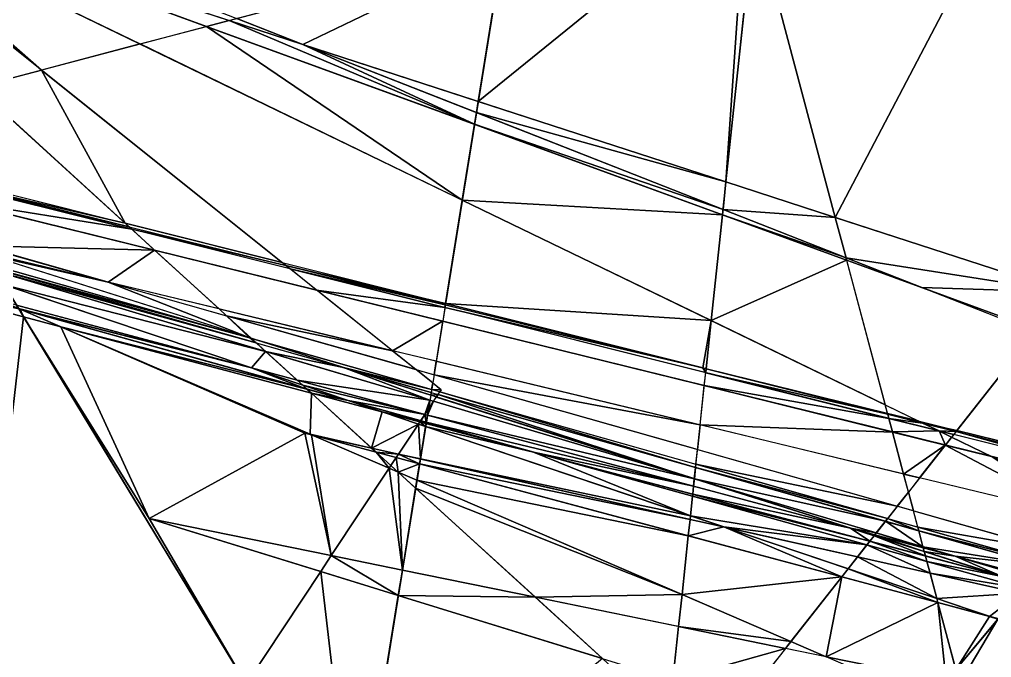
# Model space of a CAD drawing. Header units: metres. Extents: x -225 to 770, y -544 to 564.
# Drawn here: x 54.4 to 162.9, y 329.7 to 401 of the extents above; entities that cross this region are included whole.
import ezdxf

# ---------------------------------------------------------------- set-up
doc = ezdxf.new("R2010")
doc.units = ezdxf.units.M

msp = doc.modelspace()

# ---------------------------------------------------------------- linework, layer by layer
for p, q in [((58.252808, -322.34137, -684.2856), (148.39948, 525.4025, -1092.1235)), ((272.09955, 498.95178, -1138.7997), (-225.2786, -133.69386, -632.49695)), ((119.34433, 476.88977, -1057.5647), (17.123169, -155.5869, -736.8717)), ((388.77362, -535.27014, -747.6679), (119.34433, 476.88977, -1057.5647)), ((326.06714, 466.47064, -1150.1343), (28.200867, 387.7458, -976.3353)), ((249.52759, 436.53705, -1101.2909), (-201.80836, -101.81976, -657.25964)), ((32.129852, 419.3811, -991.81995), (760.3008, 133.12076, -1210.292)), ((101.47748, 359.64325, -998.62396), (30.675568, 416.25635, -989.7898)), ((30.675568, 416.25635, -989.7898), (730.02356, 77.34354, -1172.0273)), ((731.95435, 188.18149, -1220.7225), (38.14865, 413.7586, -992.2217)), ((38.14865, 413.7586, -992.2217), (765.15857, 148.19702, -1219.0732)), ((31.867126, 409.53918, -987.4531), (618.36743, -125.45459, -1032.1637)), ((32.099304, 405.39948, -985.7773), (504.43823, -374.8846, -871.1271)), ((757.08057, 205.05893, -1239.7969), (18.314148, 389.6963, -972.5342)), ((18.314148, 389.6963, -972.5342), (754.4347, 208.65134, -1240.1035)), ((28.200867, 387.7458, -976.3353), (757.08057, 205.05893, -1239.7969)), ((761.18066, 204.59119, -1241.5203), (29.160217, 385.1684, -975.6745)), ((29.160217, 385.1684, -975.6745), (755.39404, 206.07397, -1239.4426)), ((758.76697, 204.04391, -1240.151), (15.405579, 383.44684, -968.47406)), ((15.405579, 383.44684, -968.47406), (732.4187, 179.90198, -1217.3708)), ((760.3008, 133.12076, -1210.292), (21.19217, 381.9641, -970.55176)), ((21.19217, 381.9641, -970.55176), (730.46954, 171.07516, -1212.6499)), ((765.15857, 148.19702, -1219.0732), (27.705933, 382.0437, -973.6444)), ((27.705933, 382.0437, -973.6444), (738.9325, 179.98157, -1220.4635)), ((730.02356, 77.34354, -1172.0273), (26.97879, 380.48132, -972.6294)), ((26.97879, 380.48132, -972.6294), (736.51886, 179.43427, -1219.0942)), ((732.4187, 179.90198, -1217.3708), (21.424377, 377.82434, -968.87585)), ((21.424377, 377.82434, -968.87585), (733.64087, 187.16644, -1221.0768)), ((19.010742, 377.27704, -967.5066), (731.95435, 188.18149, -1220.7225)), ((-225.2786, -133.69386, -632.49695), (101.47748, 359.64325, -998.62396)), ((738.9325, 179.98157, -1220.4635), (86.268555, 354.79694, -989.39343)), ((86.268555, 354.79694, -989.39343), (758.76697, 204.04391, -1240.151)), ((762.8671, 203.57614, -1241.8745), (68.878204, 345.26355, -977.11786)), ((68.878204, 345.26355, -977.11786), (710.635, 147.01282, -1192.9624))]:
    msp.add_line(p, q)
for points in [[(169.6839, 425.13916, -1058.8878), (145.43466, 378.8767, -1027.5557), (136.41962, 412.74335, -1037.9248), (136.41972, 412.74344, -1037.9247)], [(145.43466, 378.8767, -1027.5557), (169.6839, 425.13916, -1058.8878), (171.12991, 370.5224, -1036.0183), (171.13002, 370.5225, -1036.0182)], [(105.5968, 391.82916, -1014.4353), (135.52325, 416.11066, -1038.9558), (133.23996, 382.84155, -1023.5395), (133.24007, 382.84164, -1023.53937)], [(135.52325, 416.11066, -1038.9558), (105.5968, 391.82916, -1014.4353), (108.3609, 408.93176, -1023.1071), (108.361, 408.93185, -1023.107)], [(136.41962, 412.74335, -1037.9248), (133.23996, 382.84155, -1023.5395), (135.52325, 416.11066, -1038.9558), (135.52336, 416.11075, -1038.9557)], [(56.85907, 395.32, -993.0568), (35.080505, 412.73413, -990.3395), (36.018738, 413.66693, -991.1821), (36.018837, 413.66702, -991.182)], [(56.85907, 395.32, -993.0568), (36.018738, 413.66693, -991.1821), (67.871704, 398.23065, -999.4824), (67.8718, 398.23074, -999.4823)], [(77.820526, 400.86005, -1005.2874), (75.29056, 400.1914, -1003.8112), (38.14865, 413.7586, -992.2217), (38.14875, 413.7587, -992.22156)], [(133.23996, 382.84155, -1023.5395), (136.41962, 412.74335, -1037.9248), (145.43466, 378.8767, -1027.5557), (145.43477, 378.8768, -1027.5555)], [(108.3609, 408.93176, -1023.1071), (86.04199, 398.187, -1007.9951), (78.67078, 401.08478, -1005.7835), (78.670876, 401.08487, -1005.7834)], [(86.04199, 398.187, -1007.9951), (108.3609, 408.93176, -1023.1071), (105.5968, 391.82916, -1014.4353), (105.5969, 391.82925, -1014.4352)], [(105.18353, 389.27216, -1013.1388), (75.29056, 400.1914, -1003.8112), (77.820526, 400.86005, -1005.2874), (77.820625, 400.86014, -1005.2873)], [(77.820526, 400.86005, -1005.2874), (78.67078, 401.08478, -1005.7835), (86.04199, 398.187, -1007.9951), (86.04209, 398.1871, -1007.995)], [(105.18353, 389.27216, -1013.1388), (77.820526, 400.86005, -1005.2874), (86.04199, 398.187, -1007.9951), (86.04209, 398.1871, -1007.995)], [(75.29056, 400.1914, -1003.8112), (103.8161, 380.81158, -1008.84894), (67.871704, 398.23065, -999.4824), (67.8718, 398.23074, -999.4823)], [(105.18353, 389.27216, -1013.1388), (103.8161, 380.81158, -1008.84894), (75.29056, 400.1914, -1003.8112), (75.29066, 400.1915, -1003.8111)], [(86.04199, 398.187, -1007.9951), (105.5968, 391.82916, -1014.4353), (105.394745, 390.57898, -1013.80145), (105.394844, 390.57907, -1013.80133)], [(105.18353, 389.27216, -1013.1388), (86.04199, 398.187, -1007.9951), (105.394745, 390.57898, -1013.80145), (105.394844, 390.57907, -1013.80133)], [(66.19968, 378.22174, -990.0704), (49.56781, 393.393, -988.8025), (56.85907, 395.32, -993.0568), (56.85917, 395.3201, -993.0567)], [(66.19968, 378.22174, -990.0704), (56.85907, 395.32, -993.0568), (83.74118, 373.82513, -996.411), (83.74128, 373.82523, -996.4109)], [(133.23996, 382.84155, -1023.5395), (105.394745, 390.57898, -1013.80145), (105.5968, 391.82916, -1014.4353), (105.5969, 391.82925, -1014.4352)], [(105.18353, 389.27216, -1013.1388), (105.394745, 390.57898, -1013.80145), (132.91241, 379.76123, -1022.0576), (132.91252, 379.76132, -1022.0575)], [(105.394745, 390.57898, -1013.80145), (133.23996, 382.84155, -1023.5395), (132.91241, 379.76123, -1022.0576), (132.91252, 379.76132, -1022.0575)], [(105.18353, 389.27216, -1013.1388), (132.84918, 379.16644, -1021.7715), (103.8161, 380.81158, -1008.84894), (103.8162, 380.81168, -1008.8488)], [(105.18353, 389.27216, -1013.1388), (132.91241, 379.76123, -1022.0576), (132.84918, 379.16644, -1021.7715), (132.84929, 379.16653, -1021.77136)], [(66.19968, 378.22174, -990.0704), (45.67926, 382.966, -982.4811), (45.39453, 383.4364, -982.5502), (45.39463, 383.4365, -982.55005)], [(66.65396, 377.8073, -990.10504), (45.75699, 382.83765, -982.46216), (45.67926, 382.966, -982.4811), (45.67936, 382.9661, -982.48096)], [(45.67926, 382.966, -982.4811), (66.19968, 378.22174, -990.0704), (66.65396, 377.8073, -990.10504), (66.65406, 377.8074, -990.1049)], [(45.75699, 382.83765, -982.46216), (66.65396, 377.8073, -990.10504), (66.94464, 377.54224, -990.1272), (66.94474, 377.54233, -990.1271)], [(45.75699, 382.83765, -982.46216), (66.94464, 377.54224, -990.1272), (47.010803, 380.76636, -982.15784), (47.010902, 380.76645, -982.1577)], [(145.43466, 378.8767, -1027.5557), (132.91241, 379.76123, -1022.0576), (133.23996, 382.84155, -1023.5395), (133.24007, 382.84164, -1023.53937)], [(69.48639, 375.2237, -990.3209), (47.01178, 380.7647, -982.1576), (47.010803, 380.76636, -982.15784), (47.010902, 380.76645, -982.1577)], [(47.010803, 380.76636, -982.15784), (66.94464, 377.54224, -990.1272), (69.48639, 375.2237, -990.3209), (69.48649, 375.2238, -990.3208)], [(69.491, 375.21948, -990.3213), (50.08658, 375.6853, -981.41125), (47.01178, 380.7647, -982.1576), (47.01188, 380.7648, -982.1575)], [(47.01178, 380.7647, -982.1576), (69.48639, 375.2237, -990.3209), (69.491, 375.21948, -990.3213), (69.4911, 375.21957, -990.32117)], [(131.59268, 367.35065, -1016.087), (101.94934, 369.26147, -1002.99255), (103.8161, 380.81158, -1008.84894), (103.8162, 380.81168, -1008.8488)], [(131.59268, 367.35065, -1016.087), (103.8161, 380.81158, -1008.84894), (132.84918, 379.16644, -1021.7715), (132.84929, 379.16653, -1021.77136)], [(146.63525, 374.36646, -1026.1748), (132.84918, 379.16644, -1021.7715), (132.91241, 379.76123, -1022.0576), (132.91252, 379.76132, -1022.0575)], [(132.91241, 379.76123, -1022.0576), (145.43466, 378.8767, -1027.5557), (146.63525, 374.36646, -1026.1748), (146.63536, 374.36655, -1026.1747)], [(131.59268, 367.35065, -1016.087), (132.84918, 379.16644, -1021.7715), (146.70477, 374.1053, -1026.0948), (146.70488, 374.10538, -1026.0947)], [(146.63525, 374.36646, -1026.1748), (146.70477, 374.1053, -1026.0948), (132.84918, 379.16644, -1021.7715), (132.84929, 379.16653, -1021.77136)], [(171.12991, 370.5224, -1036.0183), (146.63525, 374.36646, -1026.1748), (145.43466, 378.8767, -1027.5557), (145.43477, 378.8768, -1027.5555)], [(84.1391, 373.50696, -996.46063), (66.94464, 377.54224, -990.1272), (66.65396, 377.8073, -990.10504), (66.65406, 377.8074, -990.1049)], [(66.94464, 377.54224, -990.1272), (84.1391, 373.50696, -996.46063), (84.615906, 373.12567, -996.52014), (84.616005, 373.12576, -996.52)], [(64.31241, 371.64368, -986.34814), (50.517853, 374.97284, -981.3066), (50.08658, 375.6853, -981.41125), (50.086678, 375.6854, -981.41113)], [(50.08658, 375.6853, -981.41125), (69.491, 375.21948, -990.3213), (64.31241, 371.64368, -986.34814), (64.31251, 371.64377, -986.348)], [(50.517853, 374.97284, -981.3066), (64.31241, 371.64368, -986.34814), (50.6398, 374.77136, -981.277), (50.6399, 374.77145, -981.27686)], [(80.09943, 365.4297, -991.0813), (50.6398, 374.77136, -981.277), (64.31241, 371.64368, -986.34814), (64.31251, 371.64377, -986.348)], [(76.68442, 368.65784, -990.8697), (64.31241, 371.64368, -986.34814), (69.491, 375.21948, -990.3213), (69.4911, 375.21957, -990.32117)], [(87.56906, 370.7644, -996.8886), (69.491, 375.21948, -990.3213), (69.48639, 375.2237, -990.3209), (69.48649, 375.2238, -990.3208)], [(69.491, 375.21948, -990.3213), (87.56906, 370.7644, -996.8886), (87.57712, 370.75793, -996.8896), (87.57722, 370.75803, -996.88947)], [(146.63525, 374.36646, -1026.1748), (171.12991, 370.5224, -1036.0183), (155.10245, 371.03778, -1028.7152), (155.10255, 371.03787, -1028.7151)], [(146.63525, 374.36646, -1026.1748), (155.10245, 371.03778, -1028.7152), (146.70477, 374.1053, -1026.0948), (146.70488, 374.10538, -1026.0947)], [(80.09943, 365.4297, -991.0813), (51.60962, 373.16925, -981.04156), (51.366333, 373.57117, -981.1006), (51.366432, 373.57126, -981.10046)], [(80.83322, 364.87335, -991.186), (51.79358, 372.86542, -980.99695), (51.60962, 373.16925, -981.04156), (51.60972, 373.16934, -981.04144)], [(51.60962, 373.16925, -981.04156), (80.09943, 365.4297, -991.0813), (80.83322, 364.87335, -991.186), (80.83332, 364.87344, -991.18585)], [(84.1391, 373.50696, -996.46063), (83.74118, 373.82513, -996.411), (101.94934, 369.26147, -1002.99255), (101.94944, 369.26157, -1002.99243)], [(101.92844, 369.13177, -1002.9268), (84.615906, 373.12567, -996.52014), (84.1391, 373.50696, -996.46063), (84.1392, 373.50705, -996.4605)], [(84.1391, 373.50696, -996.46063), (101.94934, 369.26147, -1002.99255), (101.92844, 369.13177, -1002.9268), (101.928535, 369.13187, -1002.9267)], [(84.615906, 373.12567, -996.52014), (101.92844, 369.13177, -1002.9268), (101.87671, 368.81177, -1002.7645), (101.87681, 368.81186, -1002.7644)], [(87.56906, 370.7644, -996.8886), (84.615906, 373.12567, -996.52014), (101.87671, 368.81177, -1002.7645), (101.87681, 368.81186, -1002.7644)], [(131.59268, 367.35065, -1016.087), (146.70477, 374.1053, -1026.0948), (151.00726, 357.94214, -1021.1461), (151.00737, 357.94223, -1021.146)], [(54.338074, 368.66205, -980.37933), (54.882446, 367.7627, -980.2472), (34.992523, 373.03815, -973.18286), (34.992622, 373.03824, -973.18274)], [(43.95453, 272.79492, -934.17004), (34.992523, 373.03815, -973.18286), (54.882446, 367.7627, -980.2472), (54.882545, 367.7628, -980.2471)], [(81.87781, 363.92047, -991.2656), (52.709106, 371.35297, -980.77466), (51.79358, 372.86542, -980.99695), (51.79368, 372.8655, -980.9968)], [(51.79358, 372.86542, -980.99695), (80.83322, 364.87335, -991.186), (81.87781, 363.92047, -991.2656), (81.87791, 363.92056, -991.2655)], [(80.301636, 362.0631, -989.72473), (54.084167, 369.08142, -980.4409), (52.709106, 371.35297, -980.77466), (52.709206, 371.35306, -980.77454)], [(52.709106, 371.35297, -980.77466), (81.87781, 363.92047, -991.2656), (80.301636, 362.0631, -989.72473), (80.301735, 362.0632, -989.7246)], [(64.31241, 371.64368, -986.34814), (77.526764, 367.8894, -990.93396), (80.09943, 365.4297, -991.0813), (80.099525, 365.42978, -991.0812)], [(167.8689, 366.3745, -1032.6987), (155.10245, 371.03778, -1028.7152), (171.12991, 370.5224, -1036.0183), (171.13002, 370.5225, -1036.0182)], [(155.10245, 371.03778, -1028.7152), (167.8689, 366.3745, -1032.6987), (167.65543, 366.10297, -1032.4814), (167.65553, 366.10306, -1032.4813)], [(101.631775, 367.2964, -1001.9962), (87.57712, 370.75793, -996.8896), (87.56906, 370.7644, -996.8886), (87.56916, 370.7645, -996.8885)], [(87.56906, 370.7644, -996.8886), (101.87671, 368.81177, -1002.7645), (101.631775, 367.2964, -1001.9962), (101.631874, 367.29648, -1001.9961)], [(87.57712, 370.75793, -996.8896), (101.631775, 367.2964, -1001.9962), (101.63095, 367.29114, -1001.99347), (101.63105, 367.29123, -1001.99335)], [(96.048065, 363.98462, -997.94653), (87.57712, 370.75793, -996.8896), (101.63095, 367.29114, -1001.99347), (101.63105, 367.29123, -1001.99335)], [(54.084167, 369.08142, -980.4409), (80.301636, 362.0631, -989.72473), (54.31955, 368.69263, -980.3838), (54.31965, 368.69272, -980.38367)], [(130.65384, 362.06696, -1013.3681), (101.87671, 368.81177, -1002.7645), (101.92844, 369.13177, -1002.9268), (101.928535, 369.13187, -1002.9267)], [(101.87671, 368.81177, -1002.7645), (130.65384, 362.06696, -1013.3681), (130.97473, 361.53937, -1013.29126), (130.97484, 361.53946, -1013.29114)], [(131.59268, 367.35065, -1016.087), (130.65384, 362.06696, -1013.3681), (101.94934, 369.26147, -1002.99255), (101.94944, 369.26157, -1002.99243)], [(79.7005, 326.76428, -974.2231), (43.95453, 272.79492, -934.17004), (54.882446, 367.7627, -980.2472), (54.882545, 367.7628, -980.2471)], [(54.48587, 368.6209, -980.4309), (54.31955, 368.69263, -980.3838), (80.301636, 362.0631, -989.72473), (80.301735, 362.0632, -989.7246)], [(54.31955, 368.69263, -980.3838), (54.48587, 368.6209, -980.4309), (54.338074, 368.66205, -980.37933), (54.338173, 368.66214, -980.3792)], [(54.882446, 367.7627, -980.2472), (54.338074, 368.66205, -980.37933), (54.48587, 368.6209, -980.4309), (54.48597, 368.621, -980.4308)], [(80.301636, 362.0631, -989.72473), (86.49246, 359.71106, -991.6174), (54.48587, 368.6209, -980.4309), (54.48597, 368.621, -980.4308)], [(59.0235, 366.66437, -981.7179), (54.48587, 368.6209, -980.4309), (86.49246, 359.71106, -991.6174), (86.49256, 359.71115, -991.61725)], [(54.48587, 368.6209, -980.4309), (59.0235, 366.66437, -981.7179), (54.882446, 367.7627, -980.2472), (54.882545, 367.7628, -980.2471)], [(68.878204, 345.26355, -977.11786), (54.882446, 367.7627, -980.2472), (59.0235, 366.66437, -981.7179), (59.023598, 366.66446, -981.7178)], [(54.882446, 367.7627, -980.2472), (68.878204, 345.26355, -977.11786), (79.7005, 326.76428, -974.2231), (79.7006, 326.76437, -974.22296)], [(77.526764, 367.8894, -990.93396), (76.68442, 368.65784, -990.8697), (96.048065, 363.98462, -997.94653), (96.048164, 363.9847, -997.9464)], [(80.27911, 365.37878, -991.14374), (80.09943, 365.4297, -991.0813), (77.526764, 367.8894, -990.93396), (77.52686, 367.8895, -990.93384)], [(77.526764, 367.8894, -990.93396), (96.048065, 363.98462, -997.94653), (98.680725, 361.87952, -998.275), (98.680824, 361.8796, -998.2749)], [(86.49246, 359.71106, -991.6174), (87.006226, 359.24237, -991.65656), (59.0235, 366.66437, -981.7179), (59.023598, 366.66446, -981.7178)], [(86.84796, 354.667, -989.6095), (59.0235, 366.66437, -981.7179), (87.006226, 359.24237, -991.65656), (87.006325, 359.24246, -991.65643)], [(59.0235, 366.66437, -981.7179), (86.84796, 354.667, -989.6095), (86.268555, 354.79694, -989.39343), (86.268654, 354.79703, -989.3933)], [(68.878204, 345.26355, -977.11786), (59.0235, 366.66437, -981.7179), (86.268555, 354.79694, -989.39343), (86.268654, 354.79703, -989.3933)], [(96.048065, 363.98462, -997.94653), (101.63095, 367.29114, -1001.99347), (100.90698, 362.8119, -999.72235), (100.90708, 362.81198, -999.7222)], [(130.82147, 360.09802, -1012.59784), (101.63095, 367.29114, -1001.99347), (101.631775, 367.2964, -1001.9962), (101.631874, 367.29648, -1001.9961)], [(101.63095, 367.29114, -1001.99347), (130.82147, 360.09802, -1012.59784), (130.82068, 360.0905, -1012.59424), (130.82079, 360.0906, -1012.5941)], [(131.59268, 367.35065, -1016.087), (131.02124, 361.97656, -1013.5016), (130.65384, 362.06696, -1013.3681), (130.65395, 362.06705, -1013.368)], [(167.65543, 366.10297, -1032.4814), (172.60281, 351.74982, -1028.616), (159.00116, 355.09503, -1023.6719), (159.00127, 355.09512, -1023.67175)], [(80.28934, 365.36945, -991.14453), (80.83322, 364.87335, -991.186), (80.09943, 365.4297, -991.0813), (80.099525, 365.42978, -991.0812)], [(80.09943, 365.4297, -991.0813), (80.27911, 365.37878, -991.14374), (80.28934, 365.36945, -991.14453), (80.28944, 365.36954, -991.1444)], [(100.40039, 359.67743, -998.13306), (80.28934, 365.36945, -991.14453), (80.27911, 365.37878, -991.14374), (80.27921, 365.37888, -991.1436)], [(80.28934, 365.36945, -991.14453), (100.40039, 359.67743, -998.13306), (90.576294, 362.10742, -994.56805), (90.57639, 362.1075, -994.56793)], [(90.576294, 362.10742, -994.56805), (81.87781, 363.92047, -991.2656), (80.83322, 364.87335, -991.186), (80.83332, 364.87344, -991.18585)], [(85.41446, 360.6944, -991.5352), (80.301636, 362.0631, -989.72473), (81.87781, 363.92047, -991.2656), (81.87791, 363.92056, -991.2655)], [(100.205444, 358.47113, -997.52136), (85.41446, 360.6944, -991.5352), (81.87781, 363.92047, -991.2656), (81.87791, 363.92056, -991.2655)], [(81.87781, 363.92047, -991.2656), (90.576294, 362.10742, -994.56805), (100.205444, 358.47113, -997.52136), (100.20554, 358.47122, -997.52124)], [(100.66519, 361.31567, -998.96375), (100.90698, 362.8119, -999.72235), (130.35437, 355.70514, -1010.4845), (130.35448, 355.70523, -1010.4844)], [(85.41446, 360.6944, -991.5352), (86.02734, 360.13538, -991.582), (80.301636, 362.0631, -989.72473), (80.301735, 362.0632, -989.7246)], [(86.49246, 359.71106, -991.6174), (80.301636, 362.0631, -989.72473), (86.02734, 360.13538, -991.582), (86.02744, 360.13547, -991.58185)], [(100.295074, 359.02563, -997.80255), (100.205444, 358.47113, -997.52136), (90.576294, 362.10742, -994.56805), (90.57639, 362.1075, -994.56793)], [(100.34497, 359.33435, -997.9591), (90.576294, 362.10742, -994.56805), (100.40039, 359.67743, -998.13306), (100.40049, 359.67752, -998.13293)], [(90.576294, 362.10742, -994.56805), (100.34497, 359.33435, -997.9591), (100.295074, 359.02563, -997.80255), (100.29517, 359.02573, -997.8024)], [(100.5188, 360.4098, -998.5044), (98.680725, 361.87952, -998.275), (100.66519, 361.31567, -998.96375), (100.66529, 361.31577, -998.9636)], [(100.66519, 361.31567, -998.96375), (130.35437, 355.70514, -1010.4845), (130.06284, 352.96375, -1009.16565), (130.06294, 352.96384, -1009.1655)], [(131.02106, 361.9749, -1013.5008), (130.97473, 361.53937, -1013.29126), (130.65384, 362.06696, -1013.3681), (130.65395, 362.06705, -1013.368)], [(151.40918, 356.43225, -1020.68384), (130.82147, 360.09802, -1012.59784), (130.97473, 361.53937, -1013.29126), (130.97484, 361.53946, -1013.29114)], [(130.97473, 361.53937, -1013.29126), (131.02106, 361.9749, -1013.5008), (151.28586, 356.8957, -1020.82574), (151.28596, 356.89578, -1020.8256)], [(151.40918, 356.43225, -1020.68384), (130.97473, 361.53937, -1013.29126), (151.28586, 356.8957, -1020.82574), (151.28596, 356.89578, -1020.8256)], [(151.25824, 356.9994, -1020.8574), (131.02106, 361.9749, -1013.5008), (131.02124, 361.97656, -1013.5016), (131.02135, 361.97665, -1013.50146)], [(151.25824, 356.9994, -1020.8574), (151.28586, 356.8957, -1020.82574), (131.02106, 361.9749, -1013.5008), (131.02116, 361.975, -1013.5007)], [(100.205444, 358.47113, -997.52136), (99.64972, 356.88367, -996.576), (85.41446, 360.6944, -991.5352), (85.41456, 360.6945, -991.5351)], [(86.02734, 360.13538, -991.582), (85.41446, 360.6944, -991.5352), (99.64972, 356.88367, -996.576), (99.64982, 356.88376, -996.57587)], [(86.02734, 360.13538, -991.582), (91.08365, 358.43298, -993.22205), (86.49246, 359.71106, -991.6174), (86.49256, 359.71115, -991.61725)], [(86.02734, 360.13538, -991.582), (99.64972, 356.88367, -996.576), (91.08365, 358.43298, -993.22205), (91.08375, 358.43307, -993.2219)], [(100.40039, 359.67743, -998.13306), (100.5188, 360.4098, -998.5044), (101.47748, 359.64325, -998.62396), (101.47758, 359.64334, -998.62384)], [(130.35437, 355.70514, -1010.4845), (130.82068, 360.0905, -1012.59424), (151.81396, 354.91174, -1020.21826), (151.81407, 354.91183, -1020.21814)], [(151.81128, 354.92175, -1020.2213), (130.82068, 360.0905, -1012.59424), (130.82147, 360.09802, -1012.59784), (130.82158, 360.0981, -1012.5977)], [(130.82068, 360.0905, -1012.59424), (151.81128, 354.92175, -1020.2213), (151.81396, 354.91174, -1020.21826), (151.81407, 354.91183, -1020.21814)], [(151.40918, 356.43225, -1020.68384), (151.81128, 354.92175, -1020.2213), (130.82147, 360.09802, -1012.59784), (130.82158, 360.0981, -1012.5977)], [(87.006226, 359.24237, -991.65656), (86.49246, 359.71106, -991.6174), (91.08365, 358.43298, -993.22205), (91.08375, 358.43307, -993.2219)], [(93.70795, 353.1292, -992.1675), (86.84796, 354.667, -989.6095), (87.006226, 359.24237, -991.65656), (87.006325, 359.24246, -991.65643)], [(91.08365, 358.43298, -993.22205), (94.891174, 357.15112, -994.45703), (87.006226, 359.24237, -991.65656), (87.006325, 359.24246, -991.65643)], [(93.70795, 353.1292, -992.1675), (87.006226, 359.24237, -991.65656), (94.891174, 357.15112, -994.45703), (94.89127, 357.1512, -994.4569)], [(101.12604, 359.1126, -998.2302), (100.295074, 359.02563, -997.80255), (100.34497, 359.33435, -997.9591), (100.34507, 359.33444, -997.959)], [(101.12604, 359.1126, -998.2302), (100.934204, 358.823, -998.01526), (100.295074, 359.02563, -997.80255), (100.29517, 359.02573, -997.8024)], [(100.40039, 359.67743, -998.13306), (101.47748, 359.64325, -998.62396), (101.326355, 359.4151, -998.4547), (101.326454, 359.4152, -998.4546)], [(100.934204, 358.823, -998.01526), (101.12604, 359.1126, -998.2302), (129.68893, 349.70477, -1007.58496), (129.68904, 349.70486, -1007.58484)], [(101.326355, 359.4151, -998.4547), (129.84964, 350.95862, -1008.20105), (101.12604, 359.1126, -998.2302), (101.12614, 359.1127, -998.2301)], [(129.84964, 350.95862, -1008.20105), (129.68893, 349.70477, -1007.58496), (101.12604, 359.1126, -998.2302), (101.12614, 359.1127, -998.2301)], [(101.326355, 359.4151, -998.4547), (129.88828, 351.32208, -1008.37585), (129.84964, 350.95862, -1008.20105), (129.84975, 350.9587, -1008.2009)], [(99.64972, 356.88367, -996.576), (99.18262, 356.17847, -996.0526), (91.08365, 358.43298, -993.22205), (91.08375, 358.43307, -993.2219)], [(94.891174, 357.15112, -994.45703), (91.08365, 358.43298, -993.22205), (99.18262, 356.17847, -996.0526), (99.18272, 356.17856, -996.0525)], [(99.64972, 356.88367, -996.576), (100.205444, 358.47113, -997.52136), (100.04544, 357.48114, -997.0194), (100.04554, 357.48123, -997.0193)], [(129.68893, 349.70477, -1007.58496), (99.93646, 356.8069, -996.67755), (100.61957, 358.34796, -997.6627), (100.61967, 358.34805, -997.6626)], [(100.04544, 357.48114, -997.0194), (100.61957, 358.34796, -997.6627), (99.93646, 356.8069, -996.67755), (99.93656, 356.80698, -996.6774)], [(100.61957, 358.34796, -997.6627), (100.04544, 357.48114, -997.0194), (100.205444, 358.47113, -997.52136), (100.20554, 358.47122, -997.52124)], [(129.68893, 349.70477, -1007.58496), (100.61957, 358.34796, -997.6627), (100.934204, 358.823, -998.01526), (100.9343, 358.8231, -998.01514)], [(151.00726, 357.94214, -1021.1461), (154.69864, 356.1532, -1022.10803), (151.25824, 356.9994, -1020.8574), (151.25835, 356.99948, -1020.8573)], [(94.891174, 357.15112, -994.45703), (98.92688, 355.7923, -995.76605), (93.70795, 353.1292, -992.1675), (93.708046, 353.1293, -992.16736)], [(99.18262, 356.17847, -996.0526), (99.089355, 356.0376, -995.9481), (94.891174, 357.15112, -994.45703), (94.89127, 357.1512, -994.4569)], [(98.92688, 355.7923, -995.76605), (94.891174, 357.15112, -994.45703), (99.089355, 356.0376, -995.9481), (99.089455, 356.0377, -995.948)], [(99.64972, 356.88367, -996.576), (99.80679, 356.00464, -996.27075), (99.18262, 356.17847, -996.0526), (99.18272, 356.17856, -996.0525)], [(100.04544, 357.48114, -997.0194), (99.93646, 356.8069, -996.67755), (99.64972, 356.88367, -996.576), (99.64982, 356.88376, -996.57587)], [(99.80679, 356.00464, -996.27075), (99.64972, 356.88367, -996.576), (99.93646, 356.8069, -996.67755), (99.93656, 356.80698, -996.6774)], [(151.28586, 356.8957, -1020.82574), (151.25824, 356.9994, -1020.8574), (154.69864, 356.1532, -1022.10803), (154.69875, 356.1533, -1022.1079)], [(151.28586, 356.8957, -1020.82574), (155.18121, 355.9193, -1022.23376), (151.40918, 356.43225, -1020.68384), (151.40929, 356.43234, -1020.6837)], [(155.18121, 355.9193, -1022.23376), (151.28586, 356.8957, -1020.82574), (154.69864, 356.1532, -1022.10803), (154.69875, 356.1533, -1022.1079)], [(96.71631, 352.45483, -993.2892), (93.70795, 353.1292, -992.1675), (98.92688, 355.7923, -995.76605), (98.92698, 355.7924, -995.7659)], [(98.92688, 355.7923, -995.76605), (99.14508, 351.9104, -994.1948), (96.71631, 352.45483, -993.2892), (96.71641, 352.45493, -993.28906)], [(99.089355, 356.0376, -995.9481), (99.72885, 355.52234, -996.02625), (98.92688, 355.7923, -995.76605), (98.92698, 355.7924, -995.7659)], [(99.14508, 351.9104, -994.1948), (98.92688, 355.7923, -995.76605), (99.72885, 355.52234, -996.02625), (99.72895, 355.52243, -996.0261)], [(99.18262, 356.17847, -996.0526), (99.78244, 355.85376, -996.1942), (99.089355, 356.0376, -995.9481), (99.089455, 356.0377, -995.948)], [(99.72885, 355.52234, -996.02625), (99.089355, 356.0376, -995.9481), (99.78244, 355.85376, -996.1942), (99.78254, 355.85385, -996.1941)], [(99.78244, 355.85376, -996.1942), (99.18262, 356.17847, -996.0526), (99.80679, 356.00464, -996.27075), (99.80689, 356.00473, -996.2706)], [(111.78366, 352.67065, -1000.4567), (99.72885, 355.52234, -996.02625), (99.78244, 355.85376, -996.1942), (99.78254, 355.85385, -996.1941)], [(99.78244, 355.85376, -996.1942), (99.80679, 356.00464, -996.27075), (111.78366, 352.67065, -1000.4567), (111.78376, 352.67075, -1000.4566)], [(129.62637, 348.859, -1007.1909), (99.80679, 356.00464, -996.27075), (99.93646, 356.8069, -996.67755), (99.93656, 356.80698, -996.6774)], [(129.62637, 348.859, -1007.1909), (111.78366, 352.67065, -1000.4567), (99.80679, 356.00464, -996.27075), (99.80689, 356.00473, -996.2706)], [(99.93646, 356.8069, -996.67755), (129.68893, 349.70477, -1007.58496), (129.62637, 348.859, -1007.1909), (129.62648, 348.8591, -1007.1908)], [(151.40918, 356.43225, -1020.68384), (157.0127, 355.0318, -1022.71106), (151.81128, 354.92175, -1020.2213), (151.81139, 354.92184, -1020.2212)], [(157.0127, 355.0318, -1022.71106), (151.40918, 356.43225, -1020.68384), (155.18121, 355.9193, -1022.23376), (155.18132, 355.9194, -1022.23364)], [(155.18121, 355.9193, -1022.23376), (154.69864, 356.1532, -1022.10803), (159.00116, 355.09503, -1023.6719), (159.00127, 355.09512, -1023.67175)], [(155.18121, 355.9193, -1022.23376), (159.00116, 355.09503, -1023.6719), (158.91373, 354.98383, -1023.5829), (158.91383, 354.98392, -1023.58276)], [(155.18121, 355.9193, -1022.23376), (158.91373, 354.98383, -1023.5829), (157.0127, 355.0318, -1022.71106), (157.0128, 355.0319, -1022.71094)], [(68.878204, 345.26355, -977.11786), (86.268555, 354.79694, -989.39343), (89.20462, 341.1136, -984.8724), (89.20472, 341.11368, -984.87225)], [(87.00293, 354.60022, -989.65344), (86.268555, 354.79694, -989.39343), (86.84796, 354.667, -989.6095), (86.84806, 354.66708, -989.6094)], [(86.268555, 354.79694, -989.39343), (87.00293, 354.60022, -989.65344), (89.20462, 341.1136, -984.8724), (89.20472, 341.11368, -984.87225)], [(86.84796, 354.667, -989.6095), (93.70795, 353.1292, -992.1675), (87.00293, 354.60022, -989.65344), (87.00303, 354.6003, -989.6533)], [(129.27701, 345.57404, -1005.61053), (99.14508, 351.9104, -994.1948), (99.72885, 355.52234, -996.02625), (99.72895, 355.52243, -996.0261)], [(129.27701, 345.57404, -1005.61053), (99.72885, 355.52234, -996.02625), (111.78366, 352.67065, -1000.4567), (111.78376, 352.67075, -1000.4566)], [(130.35437, 355.70514, -1010.4845), (151.81396, 354.91174, -1020.21826), (153.06155, 350.22498, -1018.7833), (153.06166, 350.22507, -1018.7832)], [(157.71948, 353.46484, -1022.36725), (151.81128, 354.92175, -1020.2213), (157.0127, 355.0318, -1022.71106), (157.0128, 355.0319, -1022.71094)], [(151.81128, 354.92175, -1020.2213), (157.71948, 353.46484, -1022.36725), (151.81396, 354.91174, -1020.21826), (151.81407, 354.91183, -1020.21814)], [(151.81396, 354.91174, -1020.21826), (157.71301, 353.4566, -1022.36066), (153.06155, 350.22498, -1018.7833), (153.06166, 350.22507, -1018.7832)], [(157.71301, 353.4566, -1022.36066), (151.81396, 354.91174, -1020.21826), (157.71948, 353.46484, -1022.36725), (157.71959, 353.46494, -1022.3671)], [(158.91373, 354.98383, -1023.5829), (158.63306, 354.62683, -1023.29724), (157.0127, 355.0318, -1022.71106), (157.0128, 355.0319, -1022.71094)], [(158.4166, 354.35144, -1023.07684), (157.0127, 355.0318, -1022.71106), (158.63306, 354.62683, -1023.29724), (158.63316, 354.62692, -1023.2971)], [(157.0127, 355.0318, -1022.71106), (158.4166, 354.35144, -1023.07684), (157.71948, 353.46484, -1022.36725), (157.71959, 353.46494, -1022.3671)], [(158.63306, 354.62683, -1023.29724), (158.91373, 354.98383, -1023.5829), (172.6275, 351.1292, -1028.36), (172.62761, 351.1293, -1028.3599)], [(172.61075, 351.55084, -1028.5338), (172.6275, 351.1292, -1028.36), (158.91373, 354.98383, -1023.5829), (158.91383, 354.98392, -1023.58276)], [(95.66385, 350.86584, -992.10986), (89.20462, 341.1136, -984.8724), (87.00293, 354.60022, -989.65344), (87.00303, 354.6003, -989.6533)], [(87.00293, 354.60022, -989.65344), (94.21231, 352.6692, -992.2059), (95.66385, 350.86584, -992.10986), (95.66395, 350.86594, -992.10974)], [(94.21231, 352.6692, -992.2059), (87.00293, 354.60022, -989.65344), (93.70795, 353.1292, -992.1675), (93.708046, 353.1293, -992.16736)], [(162.86438, 352.19598, -1024.2358), (157.71948, 353.46484, -1022.36725), (158.4166, 354.35144, -1023.07684), (158.4167, 354.35153, -1023.0767)], [(93.70795, 353.1292, -992.1675), (96.71631, 352.45483, -993.2892), (94.21231, 352.6692, -992.2059), (94.21241, 352.66928, -992.20575)], [(95.861755, 351.16455, -992.33167), (95.66385, 350.86584, -992.10986), (94.21231, 352.6692, -992.2059), (94.21241, 352.66928, -992.20575)], [(96.459595, 352.0672, -993.0015), (94.21231, 352.6692, -992.2059), (96.71631, 352.45483, -993.2892), (96.71641, 352.45493, -993.28906)], [(94.21231, 352.6692, -992.2059), (96.459595, 352.0672, -993.0015), (95.861755, 351.16455, -992.33167), (95.861855, 351.16464, -992.33154)], [(111.78366, 352.67065, -1000.4567), (129.62637, 348.859, -1007.1909), (129.53113, 347.96344, -1006.76013), (129.53123, 347.96353, -1006.76)], [(111.78366, 352.67065, -1000.4567), (129.53113, 347.96344, -1006.76013), (129.50702, 347.73694, -1006.6511), (129.50713, 347.73703, -1006.651)], [(129.27701, 345.57404, -1005.61053), (111.78366, 352.67065, -1000.4567), (129.50702, 347.73694, -1006.6511), (129.50713, 347.73703, -1006.651)], [(129.88828, 351.32208, -1008.37585), (130.06284, 352.96375, -1009.16565), (152.34796, 346.63245, -1016.89935), (152.34807, 346.63254, -1016.89923)], [(154.83572, 349.79675, -1019.43176), (153.06155, 350.22498, -1018.7833), (157.71301, 353.4566, -1022.36066), (157.71312, 353.4567, -1022.36053)], [(157.71301, 353.4566, -1022.36066), (172.85345, 345.44836, -1026.0167), (154.83572, 349.79675, -1019.43176), (154.83583, 349.79684, -1019.43164)], [(162.9072, 352.1753, -1024.2471), (157.71301, 353.4566, -1022.36066), (157.71948, 353.46484, -1022.36725), (157.71959, 353.46494, -1022.3671)], [(162.9072, 352.1753, -1024.2471), (172.85345, 345.44836, -1026.0167), (157.71301, 353.4566, -1022.36066), (157.71312, 353.4567, -1022.36053)], [(157.71948, 353.46484, -1022.36725), (162.86438, 352.19598, -1024.2358), (162.9072, 352.1753, -1024.2471), (162.9073, 352.17538, -1024.247)], [(96.459595, 352.0672, -993.0015), (96.66034, 350.43616, -992.3925), (95.861755, 351.16455, -992.33167), (95.861855, 351.16464, -992.33154)], [(96.71631, 352.45483, -993.2892), (99.05795, 351.37134, -993.92145), (96.459595, 352.0672, -993.0015), (96.459694, 352.0673, -993.0014)], [(96.66034, 350.43616, -992.3925), (96.459595, 352.0672, -993.0015), (99.05795, 351.37134, -993.92145), (99.05805, 351.37143, -993.9213)], [(99.05795, 351.37134, -993.92145), (96.71631, 352.45483, -993.2892), (99.14508, 351.9104, -994.1948), (99.14518, 351.9105, -994.1947)], [(99.05795, 351.37134, -993.92145), (99.14508, 351.9104, -994.1948), (129.23358, 345.16553, -1005.41406), (129.23369, 345.16562, -1005.41394)], [(129.27701, 345.57404, -1005.61053), (129.23358, 345.16553, -1005.41406), (99.14508, 351.9104, -994.1948), (99.14518, 351.9105, -994.1947)], [(172.6814, 349.7751, -1027.8014), (162.9072, 352.1753, -1024.2471), (162.86438, 352.19598, -1024.2358), (162.86449, 352.19608, -1024.2357)], [(89.20462, 341.1136, -984.8724), (95.66385, 350.86584, -992.10986), (97.138336, 339.49384, -987.89905), (97.138435, 339.49393, -987.8989)], [(95.66385, 350.86584, -992.10986), (95.861755, 351.16455, -992.33167), (96.66034, 350.43616, -992.3925), (96.66044, 350.43625, -992.3924)], [(96.66034, 350.43616, -992.3925), (97.138336, 339.49384, -987.89905), (95.66385, 350.86584, -992.10986), (95.66395, 350.86594, -992.10974)], [(99.05795, 351.37134, -993.92145), (98.76047, 349.53064, -992.98816), (96.66034, 350.43616, -992.3925), (96.66044, 350.43625, -992.3924)], [(98.76047, 349.53064, -992.98816), (98.618225, 348.65027, -992.54175), (96.66034, 350.43616, -992.3925), (96.66044, 350.43625, -992.3924)], [(97.138336, 339.49384, -987.89905), (96.66034, 350.43616, -992.3925), (98.618225, 348.65027, -992.54175), (98.618324, 348.65036, -992.5416)], [(99.05795, 351.37134, -993.92145), (129.03955, 343.34082, -1004.5362), (98.76047, 349.53064, -992.98816), (98.76057, 349.53073, -992.98804)], [(99.05795, 351.37134, -993.92145), (129.23358, 345.16553, -1005.41406), (129.03955, 343.34082, -1004.5362), (129.03966, 343.3409, -1004.5361)], [(129.68893, 349.70477, -1007.58496), (129.84964, 350.95862, -1008.20105), (129.71545, 349.6969, -1007.594), (129.71556, 349.697, -1007.5939)], [(151.0235, 344.9478, -1015.5511), (129.71545, 349.6969, -1007.594), (129.84964, 350.95862, -1008.20105), (129.84975, 350.9587, -1008.2009)], [(151.27148, 345.26318, -1015.8035), (129.84964, 350.95862, -1008.20105), (129.88828, 351.32208, -1008.37585), (129.88838, 351.32217, -1008.37573)], [(129.84964, 350.95862, -1008.20105), (151.27148, 345.26318, -1015.8035), (151.0235, 344.9478, -1015.5511), (151.0236, 344.9479, -1015.55096)], [(129.88828, 351.32208, -1008.37585), (152.34796, 346.63245, -1016.89935), (151.27148, 345.26318, -1015.8035), (151.27159, 345.26328, -1015.8034)], [(98.618225, 348.65027, -992.54175), (98.76047, 349.53064, -992.98816), (128.34146, 336.77594, -1001.3779), (128.34157, 336.77603, -1001.3778)], [(129.03955, 343.34082, -1004.5362), (128.34146, 336.77594, -1001.3779), (98.76047, 349.53064, -992.98816), (98.76057, 349.53073, -992.98804)], [(129.7154, 349.6964, -1007.59375), (129.62637, 348.859, -1007.1909), (129.68893, 349.70477, -1007.58496), (129.68904, 349.70486, -1007.58484)], [(129.62637, 348.859, -1007.1909), (129.7154, 349.6964, -1007.59375), (147.14777, 344.16864, -1013.3954), (147.14787, 344.16873, -1013.39526)], [(129.7154, 349.6964, -1007.59375), (129.68893, 349.70477, -1007.58496), (129.71545, 349.6969, -1007.594), (129.71556, 349.697, -1007.5939)], [(129.7154, 349.6964, -1007.59375), (129.71545, 349.6969, -1007.594), (150.01263, 343.662, -1014.5221), (150.01274, 343.66208, -1014.522)], [(150.01263, 343.662, -1014.5221), (147.14777, 344.16864, -1013.3954), (129.7154, 349.6964, -1007.59375), (129.7155, 349.6965, -1007.5936)], [(129.71545, 349.6969, -1007.594), (151.0235, 344.9478, -1015.5511), (150.01263, 343.662, -1014.5221), (150.01274, 343.66208, -1014.522)], [(154.83572, 349.79675, -1019.43176), (153.59546, 348.21918, -1018.1692), (153.06155, 350.22498, -1018.7833), (153.06166, 350.22507, -1018.7832)], [(98.618225, 348.65027, -992.54175), (111.977356, 336.46423, -993.5602), (97.138336, 339.49384, -987.89905), (97.138435, 339.49393, -987.8989)], [(111.977356, 336.46423, -993.5602), (98.618225, 348.65027, -992.54175), (128.34146, 336.77594, -1001.3779), (128.34157, 336.77603, -1001.3778)], [(147.14777, 344.16864, -1013.3954), (129.53113, 347.96344, -1006.76013), (129.62637, 348.859, -1007.1909), (129.62648, 348.8591, -1007.1908)], [(154.15448, 346.1192, -1017.52625), (152.34796, 346.63245, -1016.89935), (153.59546, 348.21918, -1018.1692), (153.59557, 348.21927, -1018.16907)], [(129.27701, 345.57404, -1005.61053), (129.50702, 347.73694, -1006.6511), (148.95914, 342.32196, -1013.4497), (148.95924, 342.32205, -1013.4496)], [(149.27695, 342.7262, -1013.7732), (129.50702, 347.73694, -1006.6511), (129.53113, 347.96344, -1006.76013), (129.53123, 347.96353, -1006.76)], [(129.50702, 347.73694, -1006.6511), (149.27695, 342.7262, -1013.7732), (148.95914, 342.32196, -1013.4497), (148.95924, 342.32205, -1013.4496)], [(129.53113, 347.96344, -1006.76013), (147.14777, 344.16864, -1013.3954), (149.27695, 342.7262, -1013.7732), (149.27705, 342.7263, -1013.7731)], [(154.63614, 344.3098, -1016.9723), (154.15448, 346.1192, -1017.52625), (169.96039, 341.62866, -1023.0115), (169.9605, 341.62875, -1023.01135)], [(88.033875, 339.34607, -983.56055), (79.7005, 326.76428, -974.2231), (68.878204, 345.26355, -977.11786), (68.8783, 345.26364, -977.11774)], [(68.878204, 345.26355, -977.11786), (89.20462, 341.1136, -984.8724), (88.033875, 339.34607, -983.56055), (88.03397, 339.34616, -983.5604)], [(132.99463, 344.3224, -1006.8164), (129.03955, 343.34082, -1004.5362), (129.23358, 345.16553, -1005.41406), (129.23369, 345.16562, -1005.41394)], [(129.27701, 345.57404, -1005.61053), (132.99463, 344.3224, -1006.8164), (129.23358, 345.16553, -1005.41406), (129.23369, 345.16562, -1005.41394)], [(129.27701, 345.57404, -1005.61053), (148.95914, 342.32196, -1013.4497), (132.99463, 344.3224, -1006.8164), (132.99474, 344.32248, -1006.8163)], [(155.22076, 342.1134, -1016.2998), (150.01263, 343.662, -1014.5221), (151.0235, 344.9478, -1015.5511), (151.0236, 344.9479, -1015.55096)], [(154.74774, 343.89056, -1016.8439), (151.0235, 344.9478, -1015.5511), (151.27148, 345.26318, -1015.8035), (151.27159, 345.26328, -1015.8034)], [(151.0235, 344.9478, -1015.5511), (154.74774, 343.89056, -1016.8439), (155.22076, 342.1134, -1016.2998), (155.22087, 342.1135, -1016.2997)], [(151.27148, 345.26318, -1015.8035), (154.63614, 344.3098, -1016.9723), (154.74774, 343.89056, -1016.8439), (154.74785, 343.89066, -1016.84375)], [(132.99463, 344.3224, -1006.8164), (146.15579, 338.75623, -1010.59607), (129.03955, 343.34082, -1004.5362), (129.03966, 343.3409, -1004.5361)], [(147.90417, 340.98016, -1012.37585), (146.86139, 339.65375, -1011.31433), (132.99463, 344.3224, -1006.8164), (132.99474, 344.32248, -1006.8163)], [(148.95914, 342.32196, -1013.4497), (147.90417, 340.98016, -1012.37585), (132.99463, 344.3224, -1006.8164), (132.99474, 344.32248, -1006.8163)], [(146.15579, 338.75623, -1010.59607), (132.99463, 344.3224, -1006.8164), (146.86139, 339.65375, -1011.31433), (146.8615, 339.65384, -1011.3142)], [(149.75974, 343.34033, -1014.26465), (149.27695, 342.7262, -1013.7732), (147.14777, 344.16864, -1013.3954), (147.14787, 344.16873, -1013.39526)], [(149.84357, 343.4469, -1014.35), (149.75974, 343.34033, -1014.26465), (147.14777, 344.16864, -1013.3954), (147.14787, 344.16873, -1013.39526)], [(147.14777, 344.16864, -1013.3954), (150.01263, 343.662, -1014.5221), (149.84357, 343.4469, -1014.35), (149.84367, 343.447, -1014.34985)], [(168.83514, 340.2865, -1021.9044), (154.74774, 343.89056, -1016.8439), (154.63614, 344.3098, -1016.9723), (154.63625, 344.3099, -1016.97217)], [(154.63614, 344.3098, -1016.9723), (169.96039, 341.62866, -1023.0115), (168.83514, 340.2865, -1021.9044), (168.83525, 340.2866, -1021.9043)], [(168.56763, 339.9674, -1021.64124), (155.22076, 342.1134, -1016.2998), (154.74774, 343.89056, -1016.8439), (154.74785, 343.89066, -1016.84375)], [(154.74774, 343.89056, -1016.8439), (168.83514, 340.2865, -1021.9044), (168.56763, 339.9674, -1021.64124), (168.56773, 339.9675, -1021.6411)], [(128.34146, 336.77594, -1001.3779), (129.03955, 343.34082, -1004.5362), (146.15579, 338.75623, -1010.59607), (146.1559, 338.75632, -1010.59595)], [(149.27695, 342.7262, -1013.7732), (149.75974, 343.34033, -1014.26465), (155.49677, 341.07648, -1015.9823), (155.49687, 341.07657, -1015.9822)], [(149.84357, 343.4469, -1014.35), (155.3675, 341.56207, -1016.131), (149.75974, 343.34033, -1014.26465), (149.75984, 343.34042, -1014.2645)], [(155.3675, 341.56207, -1016.131), (155.49677, 341.07648, -1015.9823), (149.75974, 343.34033, -1014.26465), (149.75984, 343.34042, -1014.2645)], [(155.2511, 341.99933, -1016.26483), (149.84357, 343.4469, -1014.35), (150.01263, 343.662, -1014.5221), (150.01274, 343.66208, -1014.522)], [(149.84357, 343.4469, -1014.35), (155.2511, 341.99933, -1016.26483), (155.3675, 341.56207, -1016.131), (155.3676, 341.56216, -1016.13086)], [(150.01263, 343.662, -1014.5221), (155.22076, 342.1134, -1016.2998), (155.2511, 341.99933, -1016.26483), (155.2512, 341.99942, -1016.2647)], [(148.95914, 342.32196, -1013.4497), (156.00586, 339.164, -1015.3967), (147.90417, 340.98016, -1012.37585), (147.90428, 340.98026, -1012.37573)], [(155.66193, 340.45605, -1015.79236), (148.95914, 342.32196, -1013.4497), (149.27695, 342.7262, -1013.7732), (149.27705, 342.7263, -1013.7731)], [(148.95914, 342.32196, -1013.4497), (155.66193, 340.45605, -1015.79236), (156.00586, 339.164, -1015.3967), (156.00597, 339.1641, -1015.3966)], [(155.66193, 340.45605, -1015.79236), (149.27695, 342.7262, -1013.7732), (155.49677, 341.07648, -1015.9823), (155.49687, 341.07657, -1015.9822)], [(158.79645, 341.05023, -1017.52026), (155.2511, 341.99933, -1016.26483), (155.22076, 342.1134, -1016.2998), (155.22087, 342.1135, -1016.2997)], [(155.22076, 342.1134, -1016.2998), (168.56763, 339.9674, -1021.64124), (158.79645, 341.05023, -1017.52026), (158.79655, 341.05032, -1017.52014)], [(158.79645, 341.05023, -1017.52026), (155.3675, 341.56207, -1016.131), (155.2511, 341.99933, -1016.26483), (155.2512, 341.99942, -1016.2647)], [(88.033875, 339.34607, -983.56055), (89.20462, 341.1136, -984.8724), (96.68262, 336.67426, -986.4694), (96.68272, 336.67435, -986.4693)], [(97.138336, 339.49384, -987.89905), (96.68262, 336.67426, -986.4694), (89.20462, 341.1136, -984.8724), (89.20472, 341.11368, -984.87225)], [(146.86139, 339.65375, -1011.31433), (147.90417, 340.98016, -1012.37585), (156.76291, 336.32013, -1014.526), (156.76302, 336.32022, -1014.5259)], [(156.00586, 339.164, -1015.3967), (156.76291, 336.32013, -1014.526), (147.90417, 340.98016, -1012.37585), (147.90428, 340.98026, -1012.37573)], [(155.3675, 341.56207, -1016.131), (158.79645, 341.05023, -1017.52026), (164.06854, 338.80298, -1019.02673), (164.06865, 338.80307, -1019.0266)], [(155.49677, 341.07648, -1015.9823), (155.3675, 341.56207, -1016.131), (164.06854, 338.80298, -1019.02673), (164.06865, 338.80307, -1019.0266)], [(155.66193, 340.45605, -1015.79236), (155.49677, 341.07648, -1015.9823), (164.06854, 338.80298, -1019.02673), (164.06865, 338.80307, -1019.0266)], [(167.34464, 338.50867, -1020.438), (164.06854, 338.80298, -1019.02673), (158.79645, 341.05023, -1017.52026), (158.79655, 341.05032, -1017.52014)], [(158.79645, 341.05023, -1017.52026), (167.51807, 338.71558, -1020.60864), (167.34464, 338.50867, -1020.438), (167.34474, 338.50876, -1020.43787)], [(167.51807, 338.71558, -1020.60864), (158.79645, 341.05023, -1017.52026), (168.56763, 339.9674, -1021.64124), (168.56773, 339.9675, -1021.6411)], [(96.68262, 336.67426, -986.4694), (97.138336, 339.49384, -987.89905), (111.977356, 336.46423, -993.5602), (111.977455, 336.46432, -993.56006)], [(146.15579, 338.75623, -1010.59607), (146.86139, 339.65375, -1011.31433), (156.879, 335.88403, -1014.3925), (156.8791, 335.88412, -1014.3924)], [(156.76291, 336.32013, -1014.526), (156.879, 335.88403, -1014.3925), (146.86139, 339.65375, -1011.31433), (146.8615, 339.65384, -1011.3142)], [(166.45776, 337.4508, -1019.56555), (156.00586, 339.164, -1015.3967), (155.66193, 340.45605, -1015.79236), (155.66203, 340.45615, -1015.79224)], [(155.66193, 340.45605, -1015.79236), (164.06854, 338.80298, -1019.02673), (166.45776, 337.4508, -1019.56555), (166.45787, 337.4509, -1019.5654)], [(79.7005, 326.76428, -974.2231), (88.033875, 339.34607, -983.56055), (91.839905, 306.71057, -971.27655), (91.840004, 306.71066, -971.2764)], [(96.68262, 336.67426, -986.4694), (91.839905, 306.71057, -971.27655), (88.033875, 339.34607, -983.56055), (88.03397, 339.34616, -983.5604)], [(140.48306, 331.5407, -1004.82153), (128.34146, 336.77594, -1001.3779), (146.15579, 338.75623, -1010.59607), (146.1559, 338.75632, -1010.59595)], [(144.43124, 329.83838, -1005.9413), (140.48306, 331.5407, -1004.82153), (146.15579, 338.75623, -1010.59607), (146.1559, 338.75632, -1010.59595)], [(144.43124, 329.83838, -1005.9413), (146.15579, 338.75623, -1010.59607), (156.879, 335.88403, -1014.3925), (156.8791, 335.88412, -1014.3924)], [(166.45776, 337.4508, -1019.56555), (166.0133, 336.9206, -1019.12823), (156.00586, 339.164, -1015.3967), (156.00597, 339.1641, -1015.3966)], [(156.76291, 336.32013, -1014.526), (156.00586, 339.164, -1015.3967), (166.0133, 336.9206, -1019.12823), (166.01341, 336.9207, -1019.1281)], [(91.839905, 306.71057, -971.27655), (96.68262, 336.67426, -986.4694), (119.461426, 329.63745, -994.13074), (119.461525, 329.63754, -994.1306)], [(111.977356, 336.46423, -993.5602), (119.461426, 329.63745, -994.13074), (96.68262, 336.67426, -986.4694), (96.68272, 336.67435, -986.4693)], [(111.977356, 336.46423, -993.5602), (128.34146, 336.77594, -1001.3779), (127.9613, 333.20093, -999.658), (127.9614, 333.20102, -999.6579)], [(128.34146, 336.77594, -1001.3779), (140.48306, 331.5407, -1004.82153), (127.9613, 333.20093, -999.658), (127.9614, 333.20102, -999.6579)], [(166.0133, 336.9206, -1019.12823), (162.64691, 334.339, -1016.4346), (156.76291, 336.32013, -1014.526), (156.76302, 336.32022, -1014.5259)], [(156.879, 335.88403, -1014.3925), (156.76291, 336.32013, -1014.526), (162.64691, 334.339, -1016.4346), (162.64702, 334.33908, -1016.43445)], [(162.64691, 334.339, -1016.4346), (166.0133, 336.9206, -1019.12823), (163.6286, 334.0761, -1016.7821), (163.62871, 334.0762, -1016.782)], [(144.43124, 329.83838, -1005.9413), (156.879, 335.88403, -1014.3925), (157.7894, 327.11115, -1011.0375), (157.7895, 327.11124, -1011.03735)], [(158.87091, 328.40112, -1012.10144), (157.7894, 327.11115, -1011.0375), (156.879, 335.88403, -1014.3925), (156.8791, 335.88412, -1014.3924)], [(158.87091, 328.40112, -1012.10144), (156.879, 335.88403, -1014.3925), (162.64691, 334.339, -1016.4346), (162.64702, 334.33908, -1016.43445)], [(158.87091, 328.40112, -1012.10144), (162.64691, 334.339, -1016.4346), (163.58441, 334.02338, -1016.73865), (163.58452, 334.02347, -1016.7385)], [(162.64691, 334.339, -1016.4346), (163.6286, 334.0761, -1016.7821), (163.58441, 334.02338, -1016.73865), (163.58452, 334.02347, -1016.7385)], [(127.9613, 333.20093, -999.658), (139.87585, 330.76843, -1004.2034), (127.3241, 327.2085, -996.77515), (127.324196, 327.2086, -996.775)], [(139.87585, 330.76843, -1004.2034), (127.9613, 333.20093, -999.658), (140.48306, 331.5407, -1004.82153), (140.48317, 331.5408, -1004.8214)], [(158.87091, 328.40112, -1012.10144), (163.58441, 334.02338, -1016.73865), (159.29614, 326.80347, -1011.6123), (159.29625, 326.80356, -1011.6122)], [(173.71207, 323.8603, -1017.11194), (159.29614, 326.80347, -1011.6123), (163.58441, 334.02338, -1016.73865), (163.58452, 334.02347, -1016.7385)], [(144.43124, 329.83838, -1005.9413), (139.87585, 330.76843, -1004.2034), (140.48306, 331.5407, -1004.82153), (140.48317, 331.5408, -1004.8214)], [(135.1713, 324.78436, -999.4144), (127.3241, 327.2085, -996.77515), (139.87585, 330.76843, -1004.2034), (139.87596, 330.76852, -1004.2033)], [(144.43124, 329.83838, -1005.9413), (157.7894, 327.11115, -1011.0375), (155.92212, 324.88373, -1009.2004), (155.92223, 324.88382, -1009.20026)]]:
    msp.add_3dface(points)

doc.saveas('drawing.dxf')
